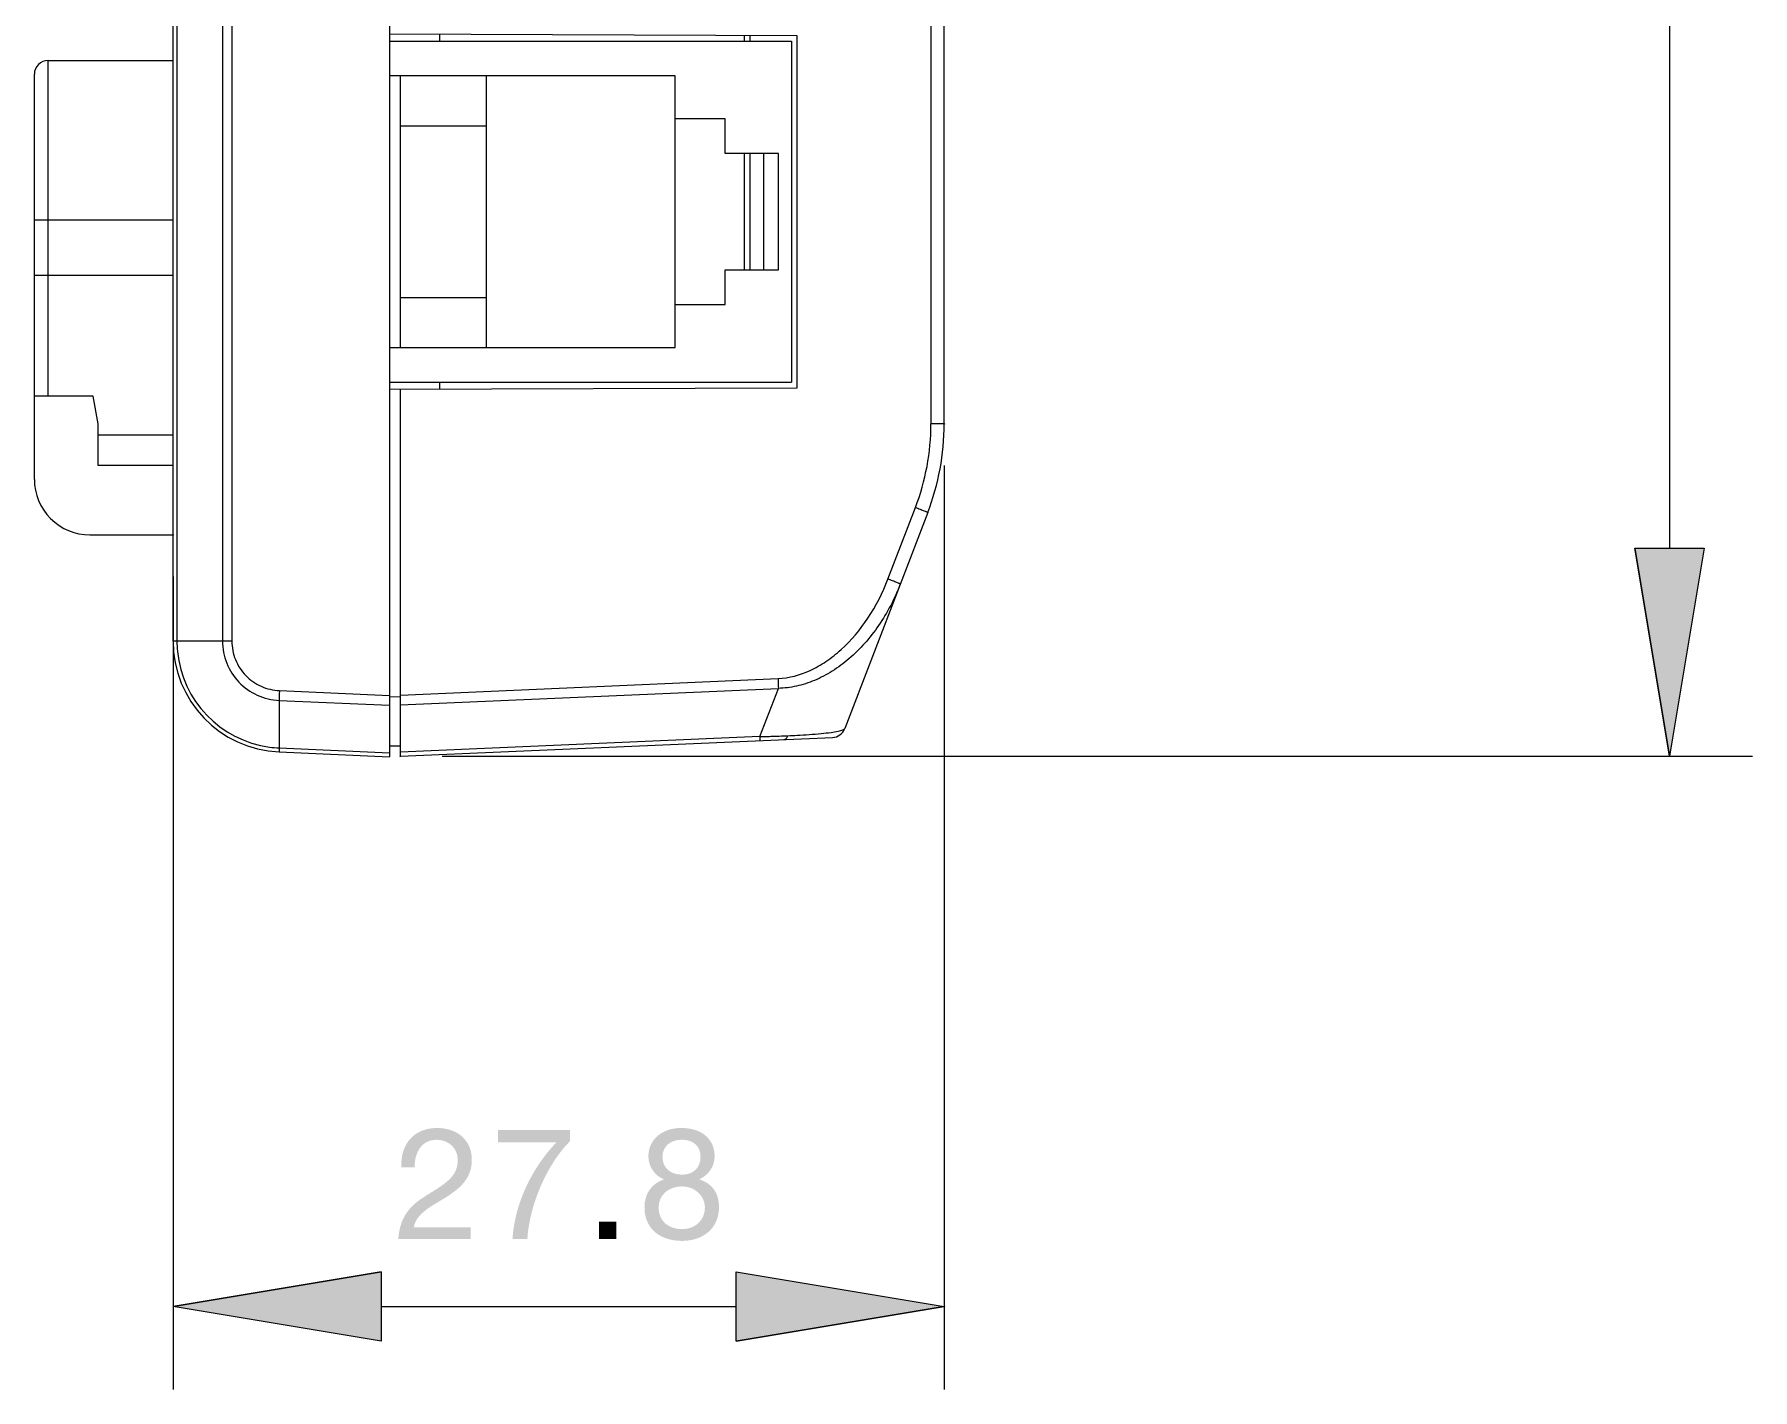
# Model space of a CAD drawing. Header units: millimetres. Extents: x 12 to 285, y 0 to 159.
# Drawn here: x 244.46 to 284.61, y 74.88 to 106.55 of the extents above; entities that cross this region are included whole.
import ezdxf

# ---------------------------------------------------------------- set-up
doc = ezdxf.new("R2010")
doc.units = ezdxf.units.MM

msp = doc.modelspace()

# ---------------------------------------------------------------- hatches: boundary and pattern name
h = msp.add_hatch(color=7)
edge = h.paths.add_edge_path(flags=0)
edge.add_spline(control_points=[(265.723511, 97.44821), (265.723511, 97.451703), (265.720583, 97.454595), (265.716985, 97.454595), (265.713386, 97.454595), (265.710494, 97.451703), (265.710494, 97.44821), (265.710494, 97.444506), (265.713386, 97.441684), (265.716985, 97.441684), (265.720583, 97.441684), (265.723511, 97.444506), (265.723511, 97.44821), (265.723511, 97.44821), (265.723511, 97.44821), (265.723511, 97.44821)], knot_values=[0, 0, 0, 0, 1, 1, 1, 2, 2, 2, 3, 3, 3, 4, 4, 4, 5, 5, 5, 5], degree=3, periodic=1)
h = msp.add_hatch(color=7)
edge = h.paths.add_edge_path(flags=0)
edge.add_spline(control_points=[(247.703587, 94.855399), (247.703587, 94.858892), (247.700694, 94.86189), (247.697096, 94.86189), (247.693497, 94.86189), (247.690711, 94.858892), (247.690711, 94.855399), (247.690711, 94.851695), (247.693497, 94.848908), (247.697096, 94.848908), (247.700694, 94.848908), (247.703587, 94.851695), (247.703587, 94.855399), (247.703587, 94.855399), (247.703587, 94.855399), (247.703587, 94.855399)], knot_values=[0, 0, 0, 0, 1, 1, 1, 2, 2, 2, 3, 3, 3, 4, 4, 4, 5, 5, 5, 5], degree=3, periodic=1)
h = msp.add_hatch(color=7)
edge = h.paths.add_edge_path(flags=0)
edge.add_spline(control_points=[(281.853887, 94.542591), (281.853887, 94.542591), (282.664112, 89.681102), (282.664112, 89.681102), (282.664112, 89.681102), (281.853887, 94.542591), (281.853887, 94.542591)], knot_values=[0, 0, 0, 0, 1, 1, 1, 2, 2, 2, 2], degree=3, periodic=1)
edge = h.paths.add_edge_path(flags=0)
edge.add_spline(control_points=[(282.664112, 89.681102), (282.664112, 89.681102), (283.474407, 94.542591), (283.474407, 94.542591), (283.474407, 94.542591), (281.853887, 94.542591), (281.853887, 94.542591), (281.853887, 94.542591), (282.664112, 89.681102), (282.664112, 89.681102)], knot_values=[0, 0, 0, 0, 1, 1, 1, 2, 2, 2, 3, 3, 3, 3], degree=3, periodic=1)
h = msp.add_hatch(color=7)
edge = h.paths.add_edge_path(flags=0)
edge.add_spline(control_points=[(253.018784, 89.681102), (253.018784, 89.6847), (253.015891, 89.687593), (253.012293, 89.687593), (253.008694, 89.687593), (253.005907, 89.6847), (253.005907, 89.681102), (253.005907, 89.677503), (253.008694, 89.674611), (253.012293, 89.674611), (253.015891, 89.674611), (253.018784, 89.677503), (253.018784, 89.681102), (253.018784, 89.681102), (253.018784, 89.681102), (253.018784, 89.681102)], knot_values=[0, 0, 0, 0, 1, 1, 1, 2, 2, 2, 3, 3, 3, 4, 4, 4, 5, 5, 5, 5], degree=3, periodic=1)
h = msp.add_hatch(color=7)
edge = h.paths.add_edge_path(flags=0)
edge.add_spline(control_points=[(282.670603, 89.681102), (282.670603, 89.6847), (282.66771, 89.687593), (282.664112, 89.687593), (282.660513, 89.687593), (282.657585, 89.6847), (282.657585, 89.681102), (282.657585, 89.677503), (282.660513, 89.674611), (282.664112, 89.674611), (282.66771, 89.674611), (282.670603, 89.677503), (282.670603, 89.681102), (282.670603, 89.681102), (282.670603, 89.681102), (282.670603, 89.681102)], knot_values=[0, 0, 0, 0, 1, 1, 1, 2, 2, 2, 3, 3, 3, 4, 4, 4, 5, 5, 5, 5], degree=3, periodic=1)
h = msp.add_hatch(color=250)
edge = h.paths.add_edge_path(flags=0)
edge.add_spline(control_points=[(253.34341, 80.077785), (253.332403, 80.388794), (253.486109, 80.72171), (253.848306, 80.72171), (254.122696, 80.72171), (254.349497, 80.535091), (254.349497, 80.253398), (254.349497, 79.891201), (254.126294, 79.737496), (253.687298, 79.463105), (253.321397, 79.243607), (253.006789, 79.013102), (252.9592, 78.402091), (252.9592, 78.402091), (254.653203, 78.402091), (254.653203, 78.402091), (254.653203, 78.402091), (254.653203, 78.676516), (254.653203, 78.676516), (254.653203, 78.676516), (253.321397, 78.676516), (253.321397, 78.676516), (253.379993, 78.994793), (253.727514, 79.166807), (254.049495, 79.360694), (254.37151, 79.565587), (254.678815, 79.792388), (254.678815, 80.249694), (254.678815, 80.732717), (254.316583, 80.996101), (253.866615, 80.996101), (253.317798, 80.996101), (253.003085, 80.604588), (253.032401, 80.077785), (253.032401, 80.077785), (253.34341, 80.077785), (253.34341, 80.077785)], knot_values=[0, 0, 0, 0, 1, 1, 1, 2, 2, 2, 3, 3, 3, 4, 4, 4, 5, 5, 5, 6, 6, 6, 7, 7, 7, 8, 8, 8, 9, 9, 9, 10, 10, 10, 11, 11, 11, 12, 12, 12, 12], degree=3, periodic=1)
h = msp.add_hatch(color=250)
edge = h.paths.add_edge_path(flags=0)
edge.add_spline(control_points=[(256.971306, 80.952215), (256.971306, 80.952215), (255.291907, 80.952215), (255.291907, 80.952215), (255.291907, 80.952215), (255.291907, 80.659516), (255.291907, 80.659516), (255.291907, 80.659516), (256.652995, 80.659516), (256.652995, 80.659516), (256.107812, 80.085088), (255.687089, 79.28019), (255.628493, 78.402091), (255.628493, 78.402091), (255.976085, 78.402091), (255.976085, 78.402091), (256.02371, 79.210693), (256.448101, 80.169296), (256.971306, 80.685092), (256.971306, 80.685092), (256.971306, 80.952215), (256.971306, 80.952215)], knot_values=[0, 0, 0, 0, 1, 1, 1, 2, 2, 2, 3, 3, 3, 4, 4, 4, 5, 5, 5, 6, 6, 6, 7, 7, 7, 7], degree=3, periodic=1)
h = msp.add_hatch(color=250)
edge = h.paths.add_edge_path(flags=0)
edge.add_spline(control_points=[(259.134187, 80.322895), (259.134187, 80.582716), (259.339115, 80.72171), (259.587894, 80.72171), (259.840307, 80.72171), (260.023292, 80.586314), (260.023292, 80.322895), (260.023292, 80.059511), (259.844011, 79.905806), (259.595197, 79.905806), (259.342714, 79.905806), (259.134187, 80.041202), (259.134187, 80.322895), (259.134187, 80.322895), (259.134187, 80.322895), (259.134187, 80.322895)], knot_values=[0, 0, 0, 0, 1, 1, 1, 2, 2, 2, 3, 3, 3, 4, 4, 4, 5, 5, 5, 5], degree=3, periodic=1)
edge = h.paths.add_edge_path(flags=0)
edge.add_spline(control_points=[(258.804904, 80.333902), (258.804904, 80.099693), (258.947603, 79.883898), (259.167101, 79.796092), (258.874401, 79.69361), (258.713393, 79.455803), (258.713393, 79.148498), (258.713393, 78.621589), (259.097604, 78.358205), (259.595197, 78.358205), (260.074516, 78.358205), (260.454987, 78.647201), (260.454987, 79.148498), (260.454987, 79.470408), (260.304986, 79.697314), (259.994012, 79.796092), (260.209912, 79.894799), (260.352505, 80.099693), (260.352505, 80.333902), (260.352505, 80.666783), (260.133006, 80.996101), (259.565916, 80.996101), (259.167101, 80.996101), (258.804904, 80.758293), (258.804904, 80.333902), (258.804904, 80.333902), (258.804904, 80.333902), (258.804904, 80.333902)], knot_values=[0, 0, 0, 0, 1, 1, 1, 2, 2, 2, 3, 3, 3, 4, 4, 4, 5, 5, 5, 6, 6, 6, 7, 7, 7, 8, 8, 8, 9, 9, 9, 9], degree=3, periodic=1)
edge = h.paths.add_edge_path(flags=0)
edge.add_spline(control_points=[(259.042711, 79.133787), (259.042711, 79.437493), (259.284188, 79.631415), (259.591493, 79.631415), (259.884192, 79.631415), (260.125704, 79.415586), (260.125704, 79.137491), (260.125704, 78.848496), (259.906206, 78.632596), (259.595197, 78.632596), (259.273216, 78.632596), (259.042711, 78.822884), (259.042711, 79.133787)], knot_values=[0, 0, 0, 0, 1, 1, 1, 2, 2, 2, 3, 3, 3, 4, 4, 4, 4], degree=3, periodic=1)
h = msp.add_hatch(color=250)
h.dxf.hatch_style = 2
h.paths.add_polyline_path([(257.650297, 78.402091), (258.056415, 78.402091), (258.056415, 78.808208), (257.650297, 78.808208)])
h = msp.add_hatch(color=7)
edge = h.paths.add_edge_path(flags=0)
edge.add_spline(control_points=[(252.558585, 77.637304), (252.558585, 77.637304), (247.697096, 76.827114), (247.697096, 76.827114), (247.697096, 76.827114), (252.558585, 77.637304), (252.558585, 77.637304)], knot_values=[0, 0, 0, 0, 1, 1, 1, 2, 2, 2, 2], degree=3, periodic=1)
edge = h.paths.add_edge_path(flags=0)
edge.add_spline(control_points=[(247.697096, 76.827114), (247.697096, 76.827114), (252.558585, 76.016784), (252.558585, 76.016784), (252.558585, 76.016784), (252.558585, 77.637304), (252.558585, 77.637304), (252.558585, 77.637304), (247.697096, 76.827114), (247.697096, 76.827114)], knot_values=[0, 0, 0, 0, 1, 1, 1, 2, 2, 2, 3, 3, 3, 3], degree=3, periodic=1)
h = msp.add_hatch(color=7)
edge = h.paths.add_edge_path(flags=0)
edge.add_spline(control_points=[(260.855495, 76.016784), (260.855495, 76.016784), (265.716985, 76.827114), (265.716985, 76.827114), (265.716985, 76.827114), (260.855495, 76.016784), (260.855495, 76.016784)], knot_values=[0, 0, 0, 0, 1, 1, 1, 2, 2, 2, 2], degree=3, periodic=1)
edge = h.paths.add_edge_path(flags=0)
edge.add_spline(control_points=[(265.716985, 76.827114), (265.716985, 76.827114), (260.855495, 77.637304), (260.855495, 77.637304), (260.855495, 77.637304), (260.855495, 76.016784), (260.855495, 76.016784), (260.855495, 76.016784), (265.716985, 76.827114), (265.716985, 76.827114)], knot_values=[0, 0, 0, 0, 1, 1, 1, 2, 2, 2, 3, 3, 3, 3], degree=3, periodic=1)
h = msp.add_hatch(color=7)
edge = h.paths.add_edge_path(flags=0)
edge.add_spline(control_points=[(265.723511, 76.827114), (265.723511, 76.830607), (265.720583, 76.833605), (265.716985, 76.833605), (265.713386, 76.833605), (265.710494, 76.830607), (265.710494, 76.827114), (265.710494, 76.823516), (265.713386, 76.820588), (265.716985, 76.820588), (265.720583, 76.820588), (265.723511, 76.823516), (265.723511, 76.827114), (265.723511, 76.827114), (265.723511, 76.827114), (265.723511, 76.827114)], knot_values=[0, 0, 0, 0, 1, 1, 1, 2, 2, 2, 3, 3, 3, 4, 4, 4, 5, 5, 5, 5], degree=3, periodic=1)

# ---------------------------------------------------------------- linework, layer by layer
at = {"color": 7, "lineweight": 25}
for points in [[(252.753107, 137.636408), (252.753107, 89.669813)], [(247.697096, 92.372584), (247.697096, 134.933495)], [(265.406999, 129.85801), (265.406999, 97.44821)], [(265.716985, 97.44821), (265.716985, 129.85801)], [(248.851808, 116.941793), (248.851808, 92.372584)], [(249.071589, 117.005998), (249.071589, 92.372091)], [(247.787301, 116.557688), (247.787301, 92.372584)], [(262.281599, 106.519785), (252.753107, 106.553087)], [(253.919814, 106.548995), (253.919814, 106.393314)], [(261.050017, 106.393314), (261.050017, 106.524089)], [(261.179592, 106.393314), (261.179592, 106.523595)], [(262.281599, 98.293889), (262.281599, 106.519785)], [(252.753107, 106.393314), (262.151883, 106.393314)], [(262.151883, 106.393314), (262.151883, 98.420501)], [(244.456091, 96.151787), (244.456091, 105.617309)], [(244.780188, 98.096404), (244.780188, 105.941511)], [(244.780188, 105.941511), (247.697096, 105.941511)], [(259.429497, 105.582983), (252.753107, 105.582983)], [(253.012293, 99.23069), (253.012293, 105.582983)], [(255.021786, 99.23069), (255.021786, 105.582983)], [(259.429497, 99.23069), (259.429497, 105.582983)], [(253.012293, 104.416312), (255.021786, 104.416312)], [(260.596309, 104.578308), (259.429497, 104.578308)], [(260.596309, 103.768083), (260.596309, 104.578308)], [(261.846589, 103.768083), (260.596309, 103.768083)], [(261.050017, 101.045697), (261.050017, 103.768083)], [(261.179592, 101.045697), (261.179592, 103.768083)], [(261.503689, 101.045697), (261.503689, 103.768083)], [(261.846589, 101.045697), (261.846589, 103.768083)], [(244.456091, 102.214414), (247.697096, 102.214414)], [(247.697096, 100.917991), (244.456091, 100.917991)], [(260.596309, 101.045697), (261.846589, 101.045697)], [(260.596309, 100.235401), (260.596309, 101.045697)], [(255.021786, 100.397503), (253.012293, 100.397503)], [(259.429497, 100.235401), (260.596309, 100.235401)], [(252.753107, 99.23069), (259.429497, 99.23069)], [(252.753107, 98.420501), (262.151883, 98.420501)], [(253.919814, 98.420501), (253.919814, 98.264714)], [(245.832701, 98.096404), (244.456091, 98.096404)], [(245.947001, 97.44821), (245.832701, 98.096404)], [(252.753107, 98.260693), (262.281599, 98.293889)], [(253.012293, 89.681102), (253.012293, 98.26161)], [(245.947001, 96.475884), (245.947001, 97.44821)], [(245.947001, 97.190788), (247.697096, 97.190788)], [(265.716985, 97.44821), (265.406999, 97.44821)], [(247.697096, 96.475884), (245.947001, 96.475884)], [(265.333797, 95.380685), (263.39479, 90.329507)], [(264.403205, 93.824089), (265.045402, 95.49689)], [(245.752514, 94.855399), (247.697096, 94.855399)], [(248.851808, 92.372584), (247.787301, 92.372584)], [(249.071589, 92.372091), (248.851808, 92.372796)], [(250.181886, 91.216108), (252.753107, 91.10389)], [(253.012293, 91.113097), (261.835406, 91.498295)], [(253.012293, 90.883898), (261.841192, 91.269413)], [(261.408616, 90.142288), (261.841192, 91.269413)], [(250.176912, 90.987614), (250.176806, 89.877317)], [(250.176912, 90.987614), (252.753107, 90.875113)], [(252.753107, 91.074997), (253.012293, 91.074009)], [(261.408616, 90.142288), (253.012293, 89.775611)], [(253.012293, 89.681102), (263.106394, 90.121792)], [(250.176806, 89.877317), (252.753107, 89.764816)], [(250.176806, 89.782314), (252.753107, 89.669813)], [(252.753107, 89.929104), (253.012293, 89.926811)]]:
    msp.add_lwpolyline(points, dxfattribs=at)
at = {"color": 7, "lineweight": 15}
for points in [[(282.664112, 132.763488), (282.664112, 94.542591)], [(265.716985, 96.475884), (265.716985, 74.882497)], [(247.697096, 93.883108), (247.697096, 74.882497)], [(253.984584, 89.681102), (284.608693, 89.681102)], [(252.558585, 76.827114), (260.855495, 76.827114)]]:
    msp.add_lwpolyline(points, dxfattribs=at)
at = {"color": 7, "lineweight": 25}
for points, knots in [([(244.780188, 105.941511), (244.694287, 105.941511), (244.611807, 105.907292), (244.550988, 105.846508), (244.490205, 105.785795), (244.456091, 105.703316), (244.456091, 105.617414)], [0, 0, 0, 0, 1, 1, 1, 2, 2, 2, 2]), ([(244.456091, 96.151787), (244.456091, 95.807899), (244.592687, 95.478193), (244.835786, 95.235094), (245.078885, 94.991889), (245.408697, 94.855399), (245.752514, 94.855399)], [0, 0, 0, 0, 1, 1, 1, 2, 2, 2, 2]), ([(265.045402, 95.49689), (265.063217, 95.490011), (265.081103, 95.483203), (265.098989, 95.476182), (265.117016, 95.469197), (265.135113, 95.462212), (265.153105, 95.455086), (265.170391, 95.448313), (265.187606, 95.441504), (265.204892, 95.434696), (265.220203, 95.428593), (265.235514, 95.422489), (265.250789, 95.416386), (265.263101, 95.411483), (265.275483, 95.406403), (265.287795, 95.401393), (265.292593, 95.399312), (265.297497, 95.397301), (265.3024, 95.39529), (265.306387, 95.393597), (265.310302, 95.392009), (265.314183, 95.390316), (265.317111, 95.389011), (265.32011, 95.387706), (265.323214, 95.386294), (265.325296, 95.385413), (265.327483, 95.384389), (265.329317, 95.383508), (265.330305, 95.382908), (265.331187, 95.382308), (265.33281, 95.381603), (265.333304, 95.381391), (265.334009, 95.381214), (265.333797, 95.380685)], [0, 0, 0, 0, 1, 1, 1, 2, 2, 2, 3, 3, 3, 4, 4, 4, 5, 5, 5, 6, 6, 6, 7, 7, 7, 8, 8, 8, 9, 9, 9, 10, 10, 10, 11, 11, 11, 11]), ([(261.835406, 91.498295), (262.092511, 91.509584), (262.348804, 91.579999), (262.584106, 91.687808), (262.713294, 91.746898), (262.836096, 91.817312), (262.953288, 91.896299), (263.077713, 91.980013), (263.195717, 92.073499), (263.307089, 92.174182), (263.546414, 92.390717), (263.755011, 92.640907), (263.933905, 92.910288), (264.123911, 93.196603), (264.280509, 93.504401), (264.403205, 93.824089)], [0, 0, 0, 0, 1, 1, 1, 2, 2, 2, 3, 3, 3, 4, 4, 4, 5, 5, 5, 5]), ([(264.691707, 93.707884), (264.560791, 93.366994), (264.391105, 93.039511), (264.183495, 92.737216), (263.98661, 92.450513), (263.755787, 92.186494), (263.492086, 91.961104), (263.368084, 91.854989), (263.23671, 91.757411), (263.098386, 91.670804), (262.966588, 91.588183), (262.828617, 91.515511), (262.685107, 91.455398), (262.548617, 91.398212), (262.407294, 91.352492), (262.262585, 91.320601), (262.12419, 91.290086), (261.982691, 91.272306), (261.841192, 91.269413)], [0, 0, 0, 0, 1, 1, 1, 2, 2, 2, 3, 3, 3, 4, 4, 4, 5, 5, 5, 6, 6, 6, 6]), ([(264.691707, 93.707884), (264.691812, 93.708413), (264.691213, 93.708589), (264.690684, 93.708801), (264.68899, 93.709506), (264.688214, 93.710106), (264.687191, 93.710706), (264.685392, 93.711588), (264.683099, 93.712611), (264.681017, 93.713493), (264.677913, 93.714904), (264.674985, 93.716209), (264.672092, 93.717514), (264.668212, 93.719102), (264.66419, 93.720795), (264.660309, 93.722489), (264.655406, 93.724499), (264.650502, 93.72651), (264.645599, 93.728486), (264.633392, 93.733601), (264.62101, 93.738611), (264.608698, 93.743585), (264.593388, 93.749688), (264.578112, 93.755791), (264.562802, 93.761894), (264.545516, 93.768703), (264.5283, 93.775511), (264.511014, 93.782284), (264.492987, 93.789305), (264.474889, 93.796396), (264.456792, 93.803416), (264.439012, 93.810401), (264.421091, 93.817209), (264.403205, 93.824089)], [0, 0, 0, 0, 1, 1, 1, 2, 2, 2, 3, 3, 3, 4, 4, 4, 5, 5, 5, 6, 6, 6, 7, 7, 7, 8, 8, 8, 9, 9, 9, 10, 10, 10, 11, 11, 11, 11]), ([(247.787301, 92.372584), (247.774495, 92.37269), (247.761795, 92.37269), (247.748989, 92.37269), (247.743804, 92.37269), (247.738582, 92.37269), (247.733397, 92.37269), (247.729093, 92.372796), (247.724683, 92.372796), (247.720485, 92.37269), (247.717204, 92.37269), (247.713888, 92.372584), (247.710396, 92.37269), (247.707785, 92.372796), (247.705104, 92.373008), (247.702987, 92.37269), (247.701717, 92.372514), (247.700588, 92.372091), (247.698613, 92.372584), (247.697907, 92.372796), (247.697096, 92.373114), (247.697096, 92.372584)], [0, 0, 0, 0, 1, 1, 1, 2, 2, 2, 3, 3, 3, 4, 4, 4, 5, 5, 5, 6, 6, 6, 7, 7, 7, 7]), ([(248.851808, 92.372584), (248.851208, 92.197183), (248.886416, 92.020195), (248.952385, 91.856083), (249.01839, 91.692217), (249.115086, 91.541087), (249.236689, 91.414017), (249.358291, 91.286911), (249.505011, 91.183688), (249.665808, 91.110698), (249.826709, 91.037709), (250.001793, 90.994811), (250.176912, 90.987614)], [0, 0, 0, 0, 1, 1, 1, 2, 2, 2, 3, 3, 3, 4, 4, 4, 4]), ([(249.071589, 92.372091), (249.071095, 92.225406), (249.100799, 92.077415), (249.156185, 91.940185), (249.211606, 91.803095), (249.292498, 91.676801), (249.394592, 91.570685), (249.496509, 91.464605), (249.619417, 91.378704), (249.754108, 91.317991), (249.888904, 91.257207), (250.035413, 91.221612), (250.181886, 91.216108)], [0, 0, 0, 0, 1, 1, 1, 2, 2, 2, 3, 3, 3, 4, 4, 4, 4]), ([(250.181886, 91.216108), (250.181004, 91.195083), (250.180193, 91.174093), (250.179487, 91.153102), (250.177688, 91.097998), (250.176383, 91.042789), (250.176489, 90.987614)], [0, 0, 0, 0, 1, 1, 1, 2, 2, 2, 2]), ([(261.835406, 91.498295), (261.836288, 91.477517), (261.837099, 91.456597), (261.837911, 91.435713), (261.839816, 91.380291), (261.841192, 91.324799), (261.841192, 91.269413)], [0, 0, 0, 0, 1, 1, 1, 2, 2, 2, 2]), ([(261.408616, 90.142288), (261.408616, 90.129094), (261.408404, 90.116006), (261.408192, 90.102883), (261.40791, 90.092899), (261.407592, 90.082916), (261.406993, 90.073003), (261.406816, 90.069404), (261.406605, 90.065806), (261.406217, 90.062208), (261.405899, 90.059385), (261.405617, 90.056598), (261.405194, 90.054094), (261.404911, 90.052612), (261.404594, 90.051095), (261.403994, 90.04919), (261.403782, 90.048308), (261.4035, 90.047391), (261.402689, 90.047391)], [0, 0, 0, 0, 1, 1, 1, 2, 2, 2, 3, 3, 3, 4, 4, 4, 5, 5, 5, 6, 6, 6, 6]), ([(261.97941, 90.072614), (261.997084, 90.073391), (262.013312, 90.084609), (262.026012, 90.097803), (262.044286, 90.116606), (262.055504, 90.139395), (262.0645, 90.16289)], [0, 0, 0, 0, 1, 1, 1, 2, 2, 2, 2]), ([(262.0645, 90.16289), (262.137807, 90.166101), (262.211009, 90.169699), (262.28421, 90.173615), (262.471394, 90.183704), (262.658401, 90.196087), (262.844915, 90.214184)], [0, 0, 0, 0, 1, 1, 1, 2, 2, 2, 2]), ([(262.844915, 90.214184), (262.920797, 90.221487), (262.996609, 90.229883), (263.07221, 90.240184), (263.129007, 90.248016), (263.185592, 90.2568), (263.241614, 90.268512), (263.262392, 90.272886), (263.2831, 90.277684), (263.303597, 90.283399), (263.319401, 90.287703), (263.334994, 90.292713), (263.350093, 90.298498), (263.360606, 90.30259), (263.370907, 90.307212), (263.380608, 90.313809), (263.386499, 90.317901), (263.392214, 90.32291), (263.39479, 90.329401)], [0, 0, 0, 0, 1, 1, 1, 2, 2, 2, 3, 3, 3, 4, 4, 4, 5, 5, 5, 6, 6, 6, 6]), ([(250.175289, 89.877387), (250.175007, 89.863911), (250.174795, 89.850506), (250.174584, 89.836994), (250.174513, 89.827116), (250.174513, 89.816886), (250.174689, 89.807008), (250.174689, 89.803516), (250.174795, 89.799988), (250.174901, 89.796284), (250.175007, 89.793708), (250.175113, 89.790886), (250.175395, 89.788487), (250.175607, 89.787111), (250.175783, 89.785806), (250.175995, 89.783901), (250.176101, 89.78309), (250.176206, 89.782314), (250.176806, 89.782314)], [0, 0, 0, 0, 1, 1, 1, 2, 2, 2, 3, 3, 3, 4, 4, 4, 5, 5, 5, 6, 6, 6, 6])]:
    msp.add_open_spline(points, degree=3, knots=knots, dxfattribs=at)
for points in [[(265.045507, 95.496784), (265.284303, 96.119684), (265.406893, 96.781107), (265.407211, 97.44821)], [(265.333797, 95.380685), (265.587092, 96.040591), (265.716985, 96.741384), (265.716985, 97.448104)], [(247.697096, 92.372584), (247.697096, 90.984616), (248.790107, 89.842815), (250.176806, 89.782314)], [(247.787301, 92.372584), (247.787301, 92.292504), (247.791217, 92.212388), (247.798907, 92.132696)], [(247.798802, 92.132696), (247.910103, 90.979006), (248.800585, 90.053494), (249.949088, 89.897601)], [(261.408616, 90.142182), (261.48471, 90.143805), (261.56091, 90.145604), (261.63711, 90.147791)], [(261.63711, 90.147791), (261.674116, 90.148814), (261.711087, 90.149908), (261.747988, 90.151108)], [(261.747988, 90.151108), (261.824011, 90.153506), (261.9, 90.156188), (261.975917, 90.159292)], [(261.975917, 90.159292), (262.005516, 90.160386), (262.035008, 90.161691), (262.0645, 90.16289)], [(263.106394, 90.121792), (263.235299, 90.127401), (263.348611, 90.208998), (263.39479, 90.329507)], [(249.949088, 89.897601), (250.024688, 89.887406), (250.100606, 89.880598), (250.176806, 89.877317)]]:
    msp.add_open_spline(points, degree=3, dxfattribs=at)
at = {"color": 7, "lineweight": 5}
for points in [[(265.723511, 97.44821), (265.723511, 97.451703), (265.720583, 97.454595), (265.716985, 97.454595), (265.713386, 97.454595), (265.710494, 97.451703), (265.710494, 97.44821), (265.710494, 97.444506), (265.713386, 97.441684), (265.716985, 97.441684), (265.720583, 97.441684), (265.723511, 97.444506), (265.723511, 97.44821), (265.723511, 97.44821), (265.723511, 97.44821), (265.723511, 97.44821)], [(247.703587, 94.855399), (247.703587, 94.858892), (247.700694, 94.86189), (247.697096, 94.86189), (247.693497, 94.86189), (247.690711, 94.858892), (247.690711, 94.855399), (247.690711, 94.851695), (247.693497, 94.848908), (247.697096, 94.848908), (247.700694, 94.848908), (247.703587, 94.851695), (247.703587, 94.855399), (247.703587, 94.855399), (247.703587, 94.855399), (247.703587, 94.855399)], [(253.018784, 89.681102), (253.018784, 89.6847), (253.015891, 89.687593), (253.012293, 89.687593), (253.008694, 89.687593), (253.005907, 89.6847), (253.005907, 89.681102), (253.005907, 89.677503), (253.008694, 89.674611), (253.012293, 89.674611), (253.015891, 89.674611), (253.018784, 89.677503), (253.018784, 89.681102), (253.018784, 89.681102), (253.018784, 89.681102), (253.018784, 89.681102)], [(282.670603, 89.681102), (282.670603, 89.6847), (282.66771, 89.687593), (282.664112, 89.687593), (282.660513, 89.687593), (282.657585, 89.6847), (282.657585, 89.681102), (282.657585, 89.677503), (282.660513, 89.674611), (282.664112, 89.674611), (282.66771, 89.674611), (282.670603, 89.677503), (282.670603, 89.681102), (282.670603, 89.681102), (282.670603, 89.681102), (282.670603, 89.681102)], [(265.723511, 76.827114), (265.723511, 76.830607), (265.720583, 76.833605), (265.716985, 76.833605), (265.713386, 76.833605), (265.710494, 76.830607), (265.710494, 76.827114), (265.710494, 76.823516), (265.713386, 76.820588), (265.716985, 76.820588), (265.720583, 76.820588), (265.723511, 76.823516), (265.723511, 76.827114), (265.723511, 76.827114), (265.723511, 76.827114), (265.723511, 76.827114)]]:
    msp.add_open_spline(points, degree=3, knots=[0, 0, 0, 0, 1, 1, 1, 2, 2, 2, 3, 3, 3, 4, 4, 4, 5, 5, 5, 5], dxfattribs=at)
at = {"color": 7, "lineweight": 15}
for points, knots in [([(281.853887, 94.542591), (281.853887, 94.542591), (282.664112, 89.681102), (282.664112, 89.681102), (282.664112, 89.681102), (281.853887, 94.542591), (281.853887, 94.542591)], [0, 0, 0, 0, 1, 1, 1, 2, 2, 2, 2]), ([(282.664112, 89.681102), (282.664112, 89.681102), (283.474407, 94.542591), (283.474407, 94.542591), (283.474407, 94.542591), (281.853887, 94.542591), (281.853887, 94.542591), (281.853887, 94.542591), (282.664112, 89.681102), (282.664112, 89.681102)], [0, 0, 0, 0, 1, 1, 1, 2, 2, 2, 3, 3, 3, 3]), ([(252.558585, 77.637304), (252.558585, 77.637304), (247.697096, 76.827114), (247.697096, 76.827114), (247.697096, 76.827114), (252.558585, 77.637304), (252.558585, 77.637304)], [0, 0, 0, 0, 1, 1, 1, 2, 2, 2, 2]), ([(247.697096, 76.827114), (247.697096, 76.827114), (252.558585, 76.016784), (252.558585, 76.016784), (252.558585, 76.016784), (252.558585, 77.637304), (252.558585, 77.637304), (252.558585, 77.637304), (247.697096, 76.827114), (247.697096, 76.827114)], [0, 0, 0, 0, 1, 1, 1, 2, 2, 2, 3, 3, 3, 3]), ([(265.716985, 76.827114), (265.716985, 76.827114), (260.855495, 77.637304), (260.855495, 77.637304), (260.855495, 77.637304), (260.855495, 76.016784), (260.855495, 76.016784), (260.855495, 76.016784), (265.716985, 76.827114), (265.716985, 76.827114)], [0, 0, 0, 0, 1, 1, 1, 2, 2, 2, 3, 3, 3, 3]), ([(260.855495, 76.016784), (260.855495, 76.016784), (265.716985, 76.827114), (265.716985, 76.827114), (265.716985, 76.827114), (260.855495, 76.016784), (260.855495, 76.016784)], [0, 0, 0, 0, 1, 1, 1, 2, 2, 2, 2])]:
    msp.add_open_spline(points, degree=3, knots=knots, dxfattribs=at)

doc.saveas('drawing.dxf')
